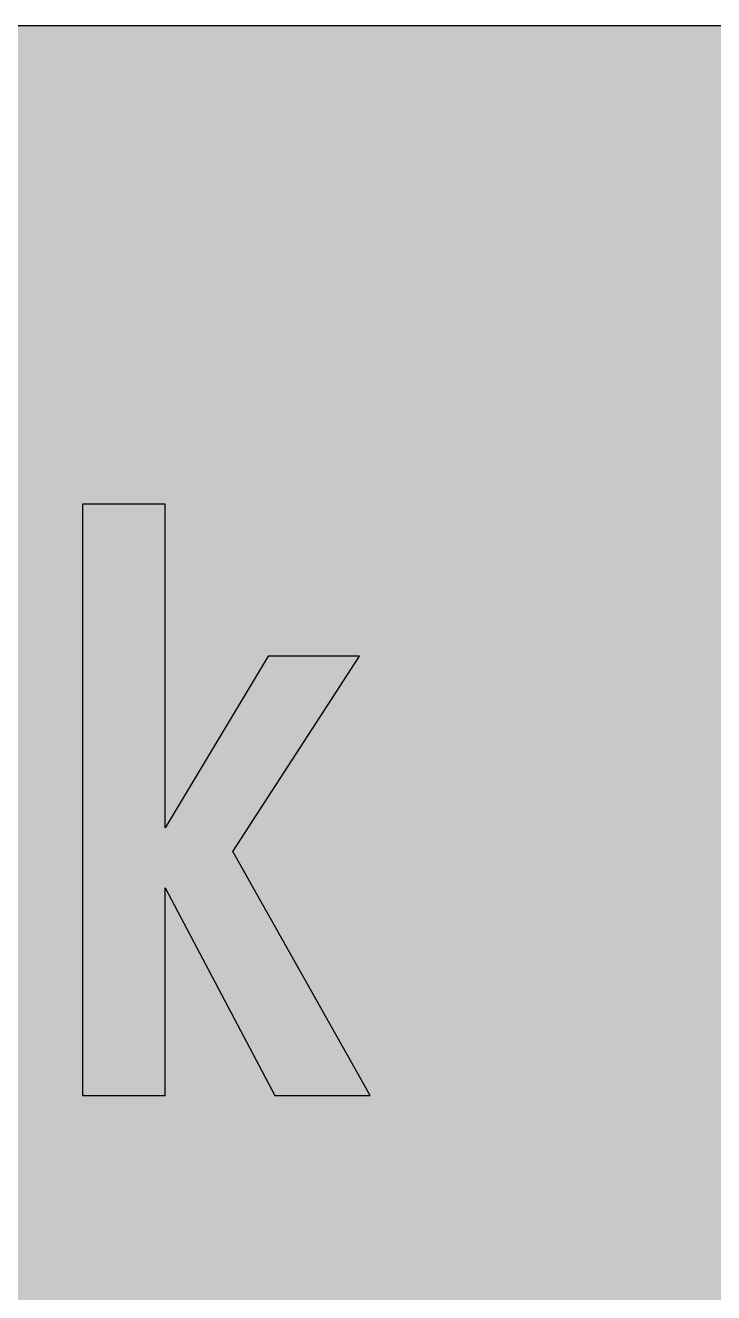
# Model space of a CAD drawing. Header units: millimetres. Extents: x 0 to 212, y 0 to 159.
# Drawn here: x 129.6 to 172.8, y 79.4 to 158.8 of the extents above; entities that cross this region are included whole.
import ezdxf

# ---------------------------------------------------------------- set-up
doc = ezdxf.new("R2010")
doc.units = ezdxf.units.MM

msp = doc.modelspace()

# ---------------------------------------------------------------- hatches: boundary and pattern name
for color, points in [(40, [(14.1633, 0.0536), (13.9878, 0.0533), (13.8125, 0.0559), (13.6373, 0.061), (13.462, 0.0686), (13.2893, 0.0787), (13.114, 0.0914), (12.9413, 0.1041), (12.7686, 0.1219), (12.5959, 0.1397), (12.4231, 0.16), (12.2504, 0.1829), (12.0777, 0.2057), (11.9075, 0.2337), (11.7373, 0.2616), (11.5672, 0.2921), (11.397, 0.3251), (11.2268, 0.3607), (11.0592, 0.3988), (10.8915, 0.4369), (10.7239, 0.4775), (10.5562, 0.5207), (10.3886, 0.5664), (10.2235, 0.6121), (10.0584, 0.6629), (9.8933, 0.7137), (9.7307, 0.7671), (9.5682, 0.8204), (9.4056, 0.8788), (9.2431, 0.9373), (9.083, 0.9982), (8.923, 1.0617), (8.763, 1.1252), (8.6055, 1.1938), (8.4455, 1.2624), (8.2906, 1.331), (8.1331, 1.4046), (7.9781, 1.4783), (7.8232, 1.5545), (7.6708, 1.6332), (7.5184, 1.7145), (7.366, 1.7958), (7.2161, 1.8796), (7.0663, 1.966), (6.919, 2.0523), (6.7716, 2.1438), (6.6243, 2.2352), (6.4795, 2.3266), (6.3348, 2.4232), (6.19, 2.5197), (6.0477, 2.6187), (5.908, 2.7178), (5.7683, 2.8194), (5.6286, 2.9235), (5.4915, 3.0302), (5.3543, 3.1369), (5.2197, 3.2461), (5.0851, 3.3579), (4.953, 3.4722), (4.8209, 3.5865), (4.6914, 3.7033), (4.5644, 3.8202), (4.4348, 3.9395), (4.3104, 4.0615), (4.1859, 4.1859), (4.0615, 4.3104), (3.9395, 4.4348), (3.8202, 4.5618), (3.7033, 4.6914), (3.5865, 4.8209), (3.4722, 4.953), (3.3579, 5.0851), (3.2487, 5.2197), (3.1369, 5.3543), (3.0302, 5.4915), (2.9235, 5.6286), (2.8194, 5.7683), (2.7178, 5.908), (2.6187, 6.0477), (2.5197, 6.19), (2.4232, 6.3348), (2.3266, 6.477), (2.2352, 6.6243), (2.1438, 6.7691), (2.0523, 6.919), (1.966, 7.0663), (1.8796, 7.2161), (1.7958, 7.366), (1.7145, 7.5184), (1.6332, 7.6708), (1.5545, 7.8232), (1.4783, 7.9781), (1.4046, 8.1331), (1.331, 8.2906), (1.2598, 8.4455), (1.1913, 8.603), (1.1252, 8.763), (1.0592, 8.923), (0.9982, 9.083), (0.9373, 9.2431), (0.8763, 9.4056), (0.8204, 9.5682), (0.7645, 9.7307), (0.7112, 9.8933), (0.6604, 10.0584), (0.6121, 10.2235), (0.5639, 10.3911), (0.5207, 10.5562), (0.4775, 10.7239), (0.4343, 10.8915), (0.3962, 11.0592), (0.3607, 11.2268), (0.3251, 11.397), (0.2921, 11.5672), (0.2616, 11.7373), (0.2311, 11.9075), (0.2057, 12.0802), (0.1803, 12.2504), (0.1575, 12.4231), (0.1372, 12.5959), (0.1194, 12.7686), (0.1041, 12.9413), (0.0889, 13.1166), (0.0787, 13.2893), (0.0686, 13.4645), (0.061, 13.6373), (0.0559, 13.8125), (0.0508, 13.9878), (0.0508, 14.163), (0.0522, 144.6925), (0.0508, 144.8664), (0.0559, 145.0416), (0.061, 145.2169), (0.0686, 145.3896), (0.0787, 145.5649), (0.0889, 145.7376), (0.1041, 145.9128), (0.1194, 146.0856), (0.1372, 146.2583), (0.1575, 146.431), (0.1803, 146.6037), (0.2057, 146.7739), (0.2311, 146.9466), (0.2616, 147.1168), (0.2921, 147.287), (0.3251, 147.4572), (0.3607, 147.6248), (0.3962, 147.795), (0.4343, 147.9626), (0.4775, 148.1303), (0.5207, 148.2979), (0.5639, 148.463), (0.6121, 148.6281), (0.6604, 148.7932), (0.7112, 148.9583), (0.7645, 149.1234), (0.8204, 149.286), (0.8763, 149.4485), (0.9373, 149.6111), (0.9982, 149.7711), (1.0592, 149.9311), (1.1252, 150.0911), (1.1913, 150.2486), (1.2598, 150.4061), (1.331, 150.5636), (1.4046, 150.7185), (1.4783, 150.876), (1.5545, 151.0284), (1.6332, 151.1833), (1.7145, 151.3357), (1.7958, 151.4856), (1.8796, 151.638), (1.966, 151.7879), (2.0523, 151.9352), (2.1438, 152.0825), (2.2352, 152.2298), (2.3266, 152.3746), (2.4232, 152.5194), (2.5197, 152.6616), (2.6187, 152.8039), (2.7178, 152.9461), (2.8194, 153.0858), (2.9235, 153.2255), (3.0302, 153.3627), (3.1369, 153.4973), (3.2487, 153.6344), (3.3579, 153.7665), (3.4722, 153.8986), (3.5865, 154.0307), (3.7033, 154.1602), (3.8202, 154.2898), (3.9395, 154.4168), (4.0615, 154.5438), (4.1859, 154.6682), (4.3104, 154.7901), (4.4348, 154.9121), (4.5644, 155.034), (4.6914, 155.1508), (4.8209, 155.2677), (4.953, 155.382), (5.0851, 155.4937), (5.2197, 155.6055), (5.3543, 155.7147), (5.4915, 155.8239), (5.6286, 155.9281), (5.7683, 156.0322), (5.908, 156.1338), (6.0477, 156.2354), (6.19, 156.3345), (6.3348, 156.431), (6.4795, 156.525), (6.6243, 156.6189), (6.7716, 156.7104), (6.919, 156.7993), (7.0663, 156.8882), (7.2161, 156.9745), (7.366, 157.0584), (7.5184, 157.1396), (7.6708, 157.2209), (7.8232, 157.2971), (7.9781, 157.3733), (8.1331, 157.4495), (8.2906, 157.5206), (8.4455, 157.5918), (8.6055, 157.6603), (8.763, 157.7289), (8.923, 157.7924), (9.083, 157.8559), (9.2431, 157.9169), (9.4056, 157.9753), (9.5682, 158.0337), (9.7307, 158.0871), (9.8933, 158.1404), (10.0584, 158.1912), (10.2235, 158.242), (10.3886, 158.2877), (10.5562, 158.3334), (10.7239, 158.3766), (10.8915, 158.4173), (11.0592, 158.4579), (11.2268, 158.4935), (11.397, 158.529), (11.5672, 158.562), (11.7373, 158.5925), (11.9075, 158.6205), (12.0777, 158.6484), (12.2504, 158.6713), (12.4231, 158.6941), (12.5959, 158.7144), (12.7686, 158.7322), (12.9413, 158.75), (13.114, 158.7627), (13.2893, 158.7754), (13.462, 158.7856), (13.6373, 158.7932), (13.8125, 158.7983), (13.9878, 158.8008), (14.163, 158.8033), (197.6078, 158.8036), (197.7822, 158.8008), (197.9574, 158.7983), (198.1327, 158.7932), (198.3054, 158.7856), (198.4807, 158.7754), (198.6534, 158.7627), (198.8287, 158.75), (199.0014, 158.7322), (199.1741, 158.7144), (199.3468, 158.6941), (199.5195, 158.6713), (199.6897, 158.6484), (199.8624, 158.6205), (200.0326, 158.5925), (200.2028, 158.562), (200.373, 158.529), (200.5432, 158.4935), (200.7108, 158.4579), (200.8784, 158.4173), (201.0461, 158.3766), (201.2137, 158.3334), (201.3788, 158.2877), (201.5465, 158.242), (201.7116, 158.1912), (201.8767, 158.1404), (202.0392, 158.0871), (202.2018, 158.0337), (202.3643, 157.9753), (202.5269, 157.9169), (202.6869, 157.8559), (202.8469, 157.7924), (203.007, 157.7289), (203.167, 157.6603), (203.3245, 157.5918), (203.4794, 157.5206), (203.6369, 157.4495), (203.7918, 157.3733), (203.9468, 157.2971), (204.0992, 157.2209), (204.2516, 157.1396), (204.404, 157.0584), (204.5538, 156.9745), (204.7037, 156.8882), (204.8535, 156.7993), (205.0009, 156.7104), (205.1456, 156.6189), (205.293, 156.525), (205.4352, 156.431), (205.58, 156.3345), (205.7222, 156.2354), (205.8619, 156.1338), (206.0016, 156.0322), (206.1413, 155.9281), (206.2785, 155.8239), (206.4156, 155.7147), (206.5503, 155.6055), (206.6849, 155.4937), (206.817, 155.382), (206.949, 155.2677), (207.0786, 155.1508), (207.2081, 155.034), (207.3351, 154.9121), (207.4596, 154.7901), (207.584, 154.6682), (207.7085, 154.5438), (207.8304, 154.4168), (207.9498, 154.2898), (208.0666, 154.1602), (208.1835, 154.0307), (208.2978, 153.8986), (208.4121, 153.7665), (208.5238, 153.6344), (208.6331, 153.4973), (208.7397, 153.3627), (208.8464, 153.2255), (208.9506, 153.0858), (209.0522, 152.9461), (209.1512, 152.8039), (209.2503, 152.6616), (209.3468, 152.5194), (209.4433, 152.3746), (209.5348, 152.2298), (209.6262, 152.0825), (209.7176, 151.9352), (209.804, 151.7879), (209.8904, 151.638), (209.9742, 151.4856), (210.0555, 151.3357), (210.1367, 151.1833), (210.2155, 151.0284), (210.2917, 150.876), (210.3653, 150.7185), (210.439, 150.5636), (210.5076, 150.4061), (210.5762, 150.2486), (210.6447, 150.0911), (210.7082, 149.9311), (210.7717, 149.7711), (210.8327, 149.6111), (210.8911, 149.4485), (210.9495, 149.286), (211.0029, 149.1234), (211.0562, 148.9583), (211.107, 148.7932), (211.1578, 148.6281), (211.2035, 148.463), (211.2493, 148.2979), (211.2924, 148.1303), (211.3331, 147.9626), (211.3712, 147.795), (211.4093, 147.6248), (211.4448, 147.4572), (211.4779, 147.287), (211.5083, 147.1168), (211.5363, 146.9466), (211.5642, 146.7739), (211.5871, 146.6037), (211.6099, 146.431), (211.6303, 146.2583), (211.648, 146.0856), (211.6658, 145.9128), (211.6785, 145.7376), (211.6912, 145.5649), (211.7014, 145.3896), (211.709, 145.2169), (211.7141, 145.0416), (211.7166, 144.8664), (211.7166, 144.6911), (211.7189, 14.1647), (211.7166, 13.9878), (211.7141, 13.8125), (211.709, 13.6373), (211.7014, 13.4645), (211.6912, 13.2893), (211.6785, 13.1166), (211.6658, 12.9413), (211.648, 12.7686), (211.6303, 12.5959), (211.6099, 12.4231), (211.5871, 12.2504), (211.5642, 12.0802), (211.5363, 11.9075), (211.5083, 11.7373), (211.4779, 11.5672), (211.4448, 11.397), (211.4093, 11.2268), (211.3712, 11.0592), (211.3331, 10.8915), (211.2924, 10.7239), (211.2493, 10.5562), (211.2035, 10.3911), (211.1578, 10.2235), (211.107, 10.0584), (211.0562, 9.8933), (211.0029, 9.7307), (210.9495, 9.5682), (210.8911, 9.4056), (210.8327, 9.2431), (210.7717, 9.083), (210.7082, 8.923), (210.6447, 8.763), (210.5762, 8.603), (210.5076, 8.4455), (210.439, 8.2906), (210.3653, 8.1331), (210.2917, 7.9781), (210.2155, 7.8232), (210.1367, 7.6708), (210.0555, 7.5184), (209.9742, 7.366), (209.8904, 7.2161), (209.804, 7.0663), (209.7176, 6.919), (209.6262, 6.7691), (209.5348, 6.6243), (209.4433, 6.477), (209.3468, 6.3348), (209.2503, 6.19), (209.1512, 6.0477), (209.0522, 5.908), (208.9506, 5.7683), (208.8464, 5.6286), (208.7397, 5.4915), (208.6331, 5.3543), (208.5238, 5.2197), (208.4121, 5.0851), (208.2978, 4.953), (208.1835, 4.8209), (208.0666, 4.6914), (207.9498, 4.5618), (207.8304, 4.4348), (207.7085, 4.3104), (207.584, 4.1859), (207.4596, 4.0615), (207.3351, 3.9395), (207.2081, 3.8202), (207.0786, 3.7033), (206.949, 3.5865), (206.817, 3.4722), (206.6849, 3.3579), (206.5503, 3.2461), (206.4156, 3.1369), (206.2785, 3.0302), (206.1413, 2.9235), (206.0016, 2.8194), (205.8619, 2.7178), (205.7222, 2.6187), (205.58, 2.5197), (205.4352, 2.4232), (205.293, 2.3266), (205.1456, 2.2352), (205.0009, 2.1438), (204.8535, 2.0523), (204.7037, 1.966), (204.5538, 1.8796), (204.404, 1.7958), (204.2516, 1.7145), (204.0992, 1.6332), (203.9468, 1.5545), (203.7918, 1.4783), (203.6369, 1.4046), (203.4794, 1.331), (203.3245, 1.2624), (203.167, 1.1938), (203.007, 1.1252), (202.8469, 1.0617), (202.6869, 0.9982), (202.5269, 0.9373), (202.3643, 0.8788), (202.2018, 0.8204), (202.0392, 0.7671), (201.8767, 0.7137), (201.7116, 0.6629), (201.5465, 0.6121), (201.3788, 0.5664), (201.2137, 0.5207), (201.0461, 0.4775), (200.8784, 0.4369), (200.7108, 0.3988), (200.5432, 0.3607), (200.373, 0.3251), (200.2028, 0.2921), (200.0326, 0.2616), (199.8624, 0.2337), (199.6897, 0.2057), (199.5195, 0.1829), (199.3468, 0.16), (199.1741, 0.1397), (199.0014, 0.1219), (198.8287, 0.1041), (198.6534, 0.0914), (198.4807, 0.0787), (198.3054, 0.0686), (198.1327, 0.061), (197.9574, 0.0559), (197.7822, 0.0533), (197.6069, 0.0533)]), (59, [(138.4032, 91.7758), (138.4032, 104.7926), (145.2824, 91.7758), (151.2616, 91.7758), (142.6365, 107.0677), (150.574, 119.2911), (144.8594, 119.2911), (138.4032, 108.549), (138.4032, 128.8161), (133.2177, 128.8161), (133.2177, 91.7758)])]:
    msp.add_hatch(color=color).paths.add_polyline_path(points)
h = msp.add_hatch(color=59)
h.paths.add_polyline_path([(14.1633, 3.5814), (13.8887, 3.5839), (13.6169, 3.5941), (13.3477, 3.6119), (13.081, 3.6347), (12.8143, 3.6652), (12.5501, 3.7008), (12.2885, 3.7465), (12.0294, 3.7948), (11.7729, 3.8506), (11.5164, 3.9141), (11.2649, 3.9827), (11.016, 4.0564), (10.7671, 4.1351), (10.5232, 4.2215), (10.2819, 4.3129), (10.0432, 4.412), (9.8069, 4.5161), (9.5733, 4.6228), (9.3447, 4.7371), (9.1186, 4.8565), (8.8951, 4.9809), (8.6741, 5.113), (8.4582, 5.2476), (8.2448, 5.3873), (8.0366, 5.5321), (7.8308, 5.682), (7.6276, 5.8369), (7.4295, 5.9969), (7.2365, 6.1595), (7.046, 6.3297), (6.8605, 6.5024), (6.6777, 6.6802), (6.5024, 6.8605), (6.3271, 7.046), (6.1595, 7.2365), (5.9969, 7.432), (5.8369, 7.6302), (5.682, 7.8308), (5.5321, 8.0366), (5.3873, 8.2448), (5.2451, 8.4582), (5.1105, 8.6741), (4.9809, 8.8951), (4.8565, 9.1186), (4.7371, 9.3447), (4.6228, 9.5758), (4.5136, 9.8069), (4.4094, 10.0432), (4.3129, 10.2819), (4.2215, 10.5232), (4.1351, 10.7696), (4.0538, 11.016), (3.9802, 11.2649), (3.9116, 11.5189), (3.8506, 11.7729), (3.7948, 12.0294), (3.744, 12.2911), (3.7008, 12.5527), (3.6627, 12.8143), (3.6322, 13.081), (3.6093, 13.3502), (3.5916, 13.6195), (3.5814, 13.8913), (3.5789, 14.163), (3.58, 144.6925), (3.5814, 144.9654), (3.5916, 145.2347), (3.6093, 145.5064), (3.6322, 145.7731), (3.6627, 146.0398), (3.7008, 146.304), (3.744, 146.5656), (3.7948, 146.8247), (3.8506, 147.0812), (3.9116, 147.3352), (3.9802, 147.5892), (4.0538, 147.8382), (4.1351, 148.0845), (4.2215, 148.3309), (4.3129, 148.5722), (4.4094, 148.811), (4.5136, 149.0472), (4.6228, 149.2783), (4.7371, 149.5095), (4.8565, 149.7355), (4.9809, 149.9591), (5.1105, 150.1775), (5.2451, 150.3959), (5.3873, 150.6093), (5.5321, 150.8176), (5.682, 151.0233), (5.8369, 151.224), (5.9969, 151.4221), (6.1595, 151.6177), (6.3271, 151.8056), (6.5024, 151.9936), (6.6777, 152.1739), (6.8605, 152.3517), (7.046, 152.5245), (7.2365, 152.6946), (7.4295, 152.8572), (7.6276, 153.0172), (7.8308, 153.1722), (8.0366, 153.322), (8.2448, 153.4668), (8.4582, 153.6065), (8.6741, 153.7411), (8.8951, 153.8732), (9.1186, 153.9977), (9.3447, 154.117), (9.5733, 154.2313), (9.8069, 154.3406), (10.0432, 154.4422), (10.2819, 154.5412), (10.5232, 154.6327), (10.7671, 154.719), (11.016, 154.7978), (11.2649, 154.874), (11.5164, 154.9425), (11.7729, 155.0035), (12.0294, 155.0594), (12.2885, 155.1102), (12.5501, 155.1534), (12.8143, 155.1889), (13.081, 155.2194), (13.3477, 155.2448), (13.6169, 155.26), (13.8887, 155.2702), (14.163, 155.2753), (197.6078, 155.2758), (197.8787, 155.2702), (198.1505, 155.26), (198.4197, 155.2448), (198.689, 155.2194), (198.9557, 155.1889), (199.2173, 155.1534), (199.4789, 155.1102), (199.7405, 155.0594), (199.9971, 155.0035), (200.2511, 154.9425), (200.5051, 154.874), (200.754, 154.7978), (201.0004, 154.719), (201.2467, 154.6327), (201.488, 154.5412), (201.7268, 154.4422), (201.963, 154.3406), (202.1942, 154.2313), (202.4253, 154.117), (202.6514, 153.9977), (202.8749, 153.8732), (203.0959, 153.7411), (203.3118, 153.6065), (203.5251, 153.4668), (203.7334, 153.322), (203.9391, 153.1722), (204.1398, 153.0172), (204.3379, 152.8572), (204.5335, 152.6946), (204.724, 152.5245), (204.9094, 152.3517), (205.0898, 152.1739), (205.2676, 151.9936), (205.4403, 151.8056), (205.6105, 151.6177), (205.773, 151.4221), (205.933, 151.224), (206.088, 151.0233), (206.2378, 150.8176), (206.3826, 150.6093), (206.5223, 150.3959), (206.6569, 150.1775), (206.789, 149.9591), (206.9135, 149.7355), (207.0329, 149.5095), (207.1472, 149.2783), (207.2538, 149.0472), (207.358, 148.811), (207.457, 148.5722), (207.5485, 148.3309), (207.6348, 148.0845), (207.7136, 147.8382), (207.7872, 147.5892), (207.8558, 147.3352), (207.9193, 147.0812), (207.9752, 146.8247), (208.0235, 146.5656), (208.0692, 146.304), (208.1047, 146.0398), (208.1352, 145.7731), (208.1581, 145.5064), (208.1759, 145.2347), (208.186, 144.9654), (208.1911, 144.6911), (208.1911, 14.1647), (208.186, 13.8913), (208.1759, 13.6195), (208.1581, 13.3502), (208.1352, 13.081), (208.1047, 12.8143), (208.0692, 12.5527), (208.0235, 12.2911), (207.9752, 12.0294), (207.9193, 11.7729), (207.8558, 11.5189), (207.7872, 11.2649), (207.7136, 11.016), (207.6348, 10.7696), (207.5485, 10.5232), (207.457, 10.2819), (207.358, 10.0432), (207.2538, 9.8069), (207.1472, 9.5758), (207.0329, 9.3447), (206.9135, 9.1186), (206.789, 8.8951), (206.6569, 8.6741), (206.5223, 8.4582), (206.3826, 8.2448), (206.2378, 8.0366), (206.088, 7.8308), (205.933, 7.6302), (205.773, 7.432), (205.6105, 7.2365), (205.4403, 7.046), (205.2676, 6.8605), (205.0898, 6.6802), (204.9094, 6.5024), (204.724, 6.3297), (204.5335, 6.1595), (204.3379, 5.9969), (204.1398, 5.8369), (203.9391, 5.682), (203.7334, 5.5321), (203.5251, 5.3873), (203.3118, 5.2476), (203.0959, 5.113), (202.8749, 4.9809), (202.6514, 4.8565), (202.4253, 4.7371), (202.1942, 4.6228), (201.963, 4.5161), (201.7268, 4.412), (201.488, 4.3129), (201.2467, 4.2215), (201.0004, 4.1351), (200.754, 4.0564), (200.5051, 3.9827), (200.2511, 3.9141), (199.9971, 3.8506), (199.7405, 3.7948), (199.4789, 3.7465), (199.2173, 3.7008), (198.9557, 3.6652), (198.689, 3.6347), (198.4197, 3.6119), (198.1505, 3.5941), (197.8787, 3.5839), (197.6069, 3.5789)])
h.paths.add_polyline_path([(14.1633, 8.8731), (14.0259, 8.8748), (13.8887, 8.8798), (13.7541, 8.8875), (13.622, 8.9002), (13.4874, 8.9154), (13.3553, 8.9332), (13.2258, 8.9535), (13.0962, 8.9789), (12.9667, 9.0068), (12.8397, 9.0373), (12.7127, 9.0729), (12.5882, 9.1084), (12.4663, 9.1491), (12.3419, 9.1923), (12.2225, 9.238), (12.1031, 9.2888), (11.9837, 9.3396), (11.8694, 9.3929), (11.7526, 9.4513), (11.6408, 9.5098), (11.5291, 9.5733), (11.4198, 9.6368), (11.3106, 9.7053), (11.2039, 9.7765), (11.0998, 9.8476), (10.9957, 9.9238), (10.8966, 10), (10.7975, 10.0787), (10.6985, 10.1625), (10.6045, 10.2464), (10.5105, 10.3327), (10.4216, 10.4216), (10.3327, 10.5131), (10.2464, 10.6045), (10.16, 10.701), (10.0787, 10.7975), (10, 10.8966), (9.9212, 10.9982), (9.8476, 11.0998), (9.7739, 11.2039), (9.7053, 11.3106), (9.6368, 11.4198), (9.5707, 11.5291), (9.5098, 11.6408), (9.4488, 11.7551), (9.3929, 11.8694), (9.337, 11.9863), (9.2862, 12.1031), (9.238, 12.2225), (9.1923, 12.3444), (9.1491, 12.4663), (9.1084, 12.5908), (9.0703, 12.7152), (9.0373, 12.8397), (9.0068, 12.9692), (8.9789, 13.0962), (8.9535, 13.2258), (8.9306, 13.3579), (8.9129, 13.4899), (8.8976, 13.622), (8.8849, 13.7566), (8.8773, 13.8913), (8.8722, 14.0259), (8.8697, 14.163), (8.8717, 144.6925), (8.8722, 144.8283), (8.8773, 144.9629), (8.8849, 145.0975), (8.8976, 145.2321), (8.9129, 145.3642), (8.9306, 145.4963), (8.9535, 145.6284), (8.9789, 145.7579), (9.0068, 145.8849), (9.0373, 146.0144), (9.0703, 146.1389), (9.1084, 146.2634), (9.1491, 146.3878), (9.1923, 146.5097), (9.238, 146.6317), (9.2862, 146.751), (9.337, 146.8679), (9.3929, 146.9847), (9.4488, 147.099), (9.5098, 147.2133), (9.5707, 147.3251), (9.6368, 147.4343), (9.7053, 147.5435), (9.7739, 147.6502), (9.8476, 147.7543), (9.9212, 147.8559), (10, 147.9575), (10.0787, 148.0566), (10.16, 148.1531), (10.2464, 148.2496), (10.3327, 148.3411), (10.4216, 148.4325), (10.5105, 148.5214), (10.6045, 148.6078), (10.6985, 148.6916), (10.7975, 148.7754), (10.8966, 148.8542), (10.9957, 148.9304), (11.0998, 149.0066), (11.2039, 149.0777), (11.3106, 149.1488), (11.4198, 149.2174), (11.5291, 149.2809), (11.6408, 149.3444), (11.7526, 149.4028), (11.8694, 149.4612), (11.9837, 149.5146), (12.1031, 149.5679), (12.2225, 149.6162), (12.3419, 149.6619), (12.4663, 149.7051), (12.5882, 149.7457), (12.7127, 149.7813), (12.8397, 149.8168), (12.9667, 149.8473), (13.0962, 149.8752), (13.2258, 149.9006), (13.3553, 149.921), (13.4874, 149.9413), (13.622, 149.9565), (13.7541, 149.9667), (13.8887, 149.9768), (14.0259, 149.9819), (14.163, 149.9819), (197.6078, 149.9842), (197.7441, 149.9819), (197.8787, 149.9768), (198.0133, 149.9667), (198.1479, 149.9565), (198.28, 149.9413), (198.4121, 149.921), (198.5442, 149.9006), (198.6737, 149.8752), (198.8007, 149.8473), (198.9303, 149.8168), (199.0547, 149.7813), (199.1792, 149.7457), (199.3036, 149.7051), (199.4256, 149.6619), (199.5475, 149.6162), (199.6669, 149.5679), (199.7837, 149.5146), (199.9005, 149.4612), (200.0148, 149.4028), (200.1291, 149.3444), (200.2409, 149.2809), (200.3501, 149.2174), (200.4593, 149.1488), (200.566, 149.0777), (200.6702, 149.0066), (200.7718, 148.9304), (200.8734, 148.8542), (200.9724, 148.7754), (201.0689, 148.6916), (201.1655, 148.6078), (201.2569, 148.5214), (201.3483, 148.4325), (201.4372, 148.3411), (201.5236, 148.2496), (201.6074, 148.1531), (201.6912, 148.0566), (201.77, 147.9575), (201.8462, 147.8559), (201.9224, 147.7543), (201.9935, 147.6502), (202.0646, 147.5435), (202.1332, 147.4343), (202.1967, 147.3251), (202.2602, 147.2133), (202.3186, 147.099), (202.377, 146.9847), (202.4304, 146.8679), (202.4812, 146.751), (202.532, 146.6317), (202.5777, 146.5097), (202.6209, 146.3878), (202.6615, 146.2634), (202.6971, 146.1389), (202.7326, 146.0144), (202.7631, 145.8849), (202.7911, 145.7579), (202.8165, 145.6284), (202.8368, 145.4963), (202.8546, 145.3642), (202.8698, 145.2321), (202.8825, 145.0975), (202.8901, 144.9629), (202.8952, 144.8283), (202.8977, 144.6911), (202.8994, 14.1647), (202.8952, 14.0259), (202.8901, 13.8913), (202.8825, 13.7566), (202.8698, 13.622), (202.8546, 13.4899), (202.8368, 13.3579), (202.8165, 13.2258), (202.7911, 13.0962), (202.7631, 12.9692), (202.7326, 12.8397), (202.6971, 12.7152), (202.6615, 12.5908), (202.6209, 12.4663), (202.5777, 12.3444), (202.532, 12.2225), (202.4812, 12.1031), (202.4304, 11.9863), (202.377, 11.8694), (202.3186, 11.7551), (202.2602, 11.6408), (202.1967, 11.5291), (202.1332, 11.4198), (202.0646, 11.3106), (201.9935, 11.2039), (201.9224, 11.0998), (201.8462, 10.9982), (201.77, 10.8966), (201.6912, 10.7975), (201.6074, 10.701), (201.5236, 10.6045), (201.4372, 10.5131), (201.3483, 10.4216), (201.2569, 10.3327), (201.1655, 10.2464), (201.0689, 10.1625), (200.9724, 10.0787), (200.8734, 10), (200.7718, 9.9238), (200.6702, 9.8476), (200.566, 9.7765), (200.4593, 9.7053), (200.3501, 9.6368), (200.2409, 9.5733), (200.1291, 9.5098), (200.0148, 9.4513), (199.9005, 9.3929), (199.7837, 9.3396), (199.6669, 9.2888), (199.5475, 9.238), (199.4256, 9.1923), (199.3036, 9.1491), (199.1792, 9.1084), (199.0547, 9.0729), (198.9303, 9.0373), (198.8007, 9.0068), (198.6737, 8.9789), (198.5442, 8.9535), (198.4121, 8.9332), (198.28, 8.9154), (198.1479, 8.9002), (198.0133, 8.8875), (197.8787, 8.8798), (197.7441, 8.8748), (197.6069, 8.8722)], flags=16)
h = msp.add_hatch(color=59)
edge = h.paths.add_edge_path()
edge.add_line((162.5865, 115.376), (162.7149, 115.3744))
edge.add_line((162.7149, 115.3744), (162.8445, 115.3719))
edge.add_line((162.8445, 115.3719), (162.9715, 115.3693))
edge.add_line((162.9715, 115.3693), (163.0959, 115.3668))
edge.add_line((163.0959, 115.3668), (163.2179, 115.3617))
edge.add_line((163.2179, 115.3617), (163.3372, 115.3566))
edge.add_line((163.3372, 115.3566), (163.4566, 115.349))
edge.add_line((163.4566, 115.349), (163.5735, 115.3414))
edge.add_line((163.5735, 115.3414), (163.6878, 115.3312))
edge.add_line((163.6878, 115.3312), (163.7995, 115.3211))
edge.add_line((163.7995, 115.3211), (163.9087, 115.3084))
edge.add_line((163.9087, 115.3084), (164.018, 115.2931))
edge.add_line((164.018, 115.2931), (164.1221, 115.2779))
edge.add_line((164.1221, 115.2779), (164.2262, 115.2601))
edge.add_line((164.2262, 115.2601), (164.3304, 115.2423))
edge.add_line((164.3304, 115.2423), (164.4294, 115.2195))
edge.add_line((164.4294, 115.2195), (164.5285, 115.1966))
edge.add_line((164.5285, 115.1966), (164.6225, 115.1712))
edge.add_line((164.6225, 115.1712), (164.7165, 115.1433))
edge.add_line((164.7165, 115.1433), (164.8104, 115.1153))
edge.add_line((164.8104, 115.1153), (164.8993, 115.0849))
edge.add_line((164.8993, 115.0849), (164.9882, 115.0493))
edge.add_line((164.9882, 115.0493), (165.0721, 115.0137))
edge.add_line((165.0721, 115.0137), (165.1559, 114.9756))
edge.add_line((165.1559, 114.9756), (165.2397, 114.935))
edge.add_line((165.2397, 114.935), (165.3184, 114.8918))
edge.add_line((165.3184, 114.8918), (165.3972, 114.8461))
edge.add_line((165.3972, 114.8461), (165.4708, 114.7953))
edge.add_line((165.4708, 114.7953), (165.5445, 114.7445))
edge.add_line((165.5445, 114.7445), (165.6156, 114.6912))
edge.add_line((165.6156, 114.6912), (165.6867, 114.6327))
edge.add_line((165.6867, 114.6327), (165.7528, 114.5743))
edge.add_line((165.7528, 114.5743), (165.8188, 114.5108))
edge.add_line((165.8188, 114.5108), (165.8823, 114.4448))
edge.add_line((165.8823, 114.4448), (165.9433, 114.3762))
edge.add_line((165.9433, 114.3762), (166.0017, 114.3025))
edge.add_line((166.0017, 114.3025), (166.0601, 114.2289))
edge.add_line((166.0601, 114.2289), (166.1135, 114.1501))
edge.add_line((166.1135, 114.1501), (166.1668, 114.0663))
edge.add_line((166.1668, 114.0663), (166.2176, 113.9825))
edge.add_line((166.2176, 113.9825), (166.2684, 113.8911))
edge.add_line((166.2684, 113.8911), (166.3141, 113.7996))
edge.add_line((166.3141, 113.7996), (166.3598, 113.7031))
edge.add_line((166.3598, 113.7031), (166.4005, 113.604))
edge.add_line((166.4005, 113.604), (166.4411, 113.4999))
edge.add_line((166.4411, 113.4999), (166.4818, 113.3907))
edge.add_line((166.4818, 113.3907), (166.5173, 113.2789))
edge.add_line((166.5173, 113.2789), (166.5503, 113.1646))
edge.add_line((166.5503, 113.1646), (166.5834, 113.0452))
edge.add_line((166.5834, 113.0452), (166.6138, 112.9208))
edge.add_line((166.6138, 112.9208), (166.6418, 112.7912))
edge.add_line((166.6418, 112.7912), (166.6672, 112.6592))
edge.add_line((166.6672, 112.6592), (166.6926, 112.5245))
edge.add_line((166.6926, 112.5245), (166.7129, 112.3823))
edge.add_line((166.7129, 112.3823), (166.7332, 112.2375))
edge.add_line((166.7332, 112.2375), (166.751, 112.0877))
edge.add_line((166.751, 112.0877), (166.7662, 111.9327))
edge.add_line((166.7662, 111.9327), (166.7815, 111.7727))
edge.add_line((166.7815, 111.7727), (166.7916, 111.6101))
edge.add_line((166.7916, 111.6101), (166.8018, 111.44))
edge.add_line((166.8018, 111.44), (166.8094, 111.2672))
edge.add_line((166.8094, 111.2672), (166.8145, 111.0894))
edge.add_line((166.8145, 111.0894), (166.817, 110.9066))
edge.add_line((166.817, 110.9066), (166.8196, 110.7161))
edge.add_line((166.8196, 110.7161), (166.8198, 108.6552))
edge.add_line((166.8198, 108.6552), (164.0156, 108.6552))
edge.add_line((164.0156, 108.6552), (163.7005, 108.651))
edge.add_line((163.7005, 108.651), (163.3906, 108.646))
edge.add_line((163.3906, 108.646), (163.0858, 108.6358))
edge.add_line((163.0858, 108.6358), (162.7861, 108.6231))
edge.add_line((162.7861, 108.6231), (162.4914, 108.6053))
edge.add_line((162.4914, 108.6053), (162.2044, 108.585))
edge.add_line((162.2044, 108.585), (161.9199, 108.5596))
edge.add_line((161.9199, 108.5596), (161.6431, 108.5317))
edge.add_line((161.6431, 108.5317), (161.3687, 108.4986))
edge.add_line((161.3687, 108.4986), (161.102, 108.4605))
edge.add_line((161.102, 108.4605), (160.8379, 108.4199))
edge.add_line((160.8379, 108.4199), (160.5813, 108.3742))
edge.add_line((160.5813, 108.3742), (160.3299, 108.3259))
edge.add_line((160.3299, 108.3259), (160.081, 108.2726))
edge.add_line((160.081, 108.2726), (159.8397, 108.2142))
edge.add_line((159.8397, 108.2142), (159.6034, 108.1532))
edge.add_line((159.6034, 108.1532), (159.3698, 108.0872))
edge.add_line((159.3698, 108.0872), (159.1437, 108.0186))
edge.add_line((159.1437, 108.0186), (158.9227, 107.9424))
edge.add_line((158.9227, 107.9424), (158.7068, 107.8662))
edge.add_line((158.7068, 107.8662), (158.4935, 107.7824))
edge.add_line((158.4935, 107.7824), (158.2877, 107.696))
edge.add_line((158.2877, 107.696), (158.0871, 107.6046))
edge.add_line((158.0871, 107.6046), (157.8915, 107.5106))
edge.add_line((157.8915, 107.5106), (157.6984, 107.4115))
edge.add_line((157.6984, 107.4115), (157.513, 107.3074))
edge.add_line((157.513, 107.3074), (157.3327, 107.1982))
edge.add_line((157.3327, 107.1982), (157.1549, 107.0864))
edge.add_line((157.1549, 107.0864), (156.9847, 106.9696))
edge.add_line((156.9847, 106.9696), (156.8171, 106.8476))
edge.add_line((156.8171, 106.8476), (156.657, 106.7206))
edge.add_line((156.657, 106.7206), (156.4996, 106.5911))
edge.add_line((156.4996, 106.5911), (156.3497, 106.4565))
edge.add_line((156.3497, 106.4565), (156.2024, 106.3168))
edge.add_line((156.2024, 106.3168), (156.0601, 106.172))
edge.add_line((156.0601, 106.172), (155.9255, 106.0247))
edge.add_line((155.9255, 106.0247), (155.7934, 105.8697))
edge.add_line((155.7934, 105.8697), (155.6664, 105.7123))
edge.add_line((155.6664, 105.7123), (155.5445, 105.5497))
edge.add_line((155.5445, 105.5497), (155.4277, 105.3821))
edge.add_line((155.4277, 105.3821), (155.3159, 105.2119))
edge.add_line((155.3159, 105.2119), (155.2092, 105.0341))
edge.add_line((155.2092, 105.0341), (155.1076, 104.8537))
edge.add_line((155.1076, 104.8537), (155.0086, 104.6683))
edge.add_line((155.0086, 104.6683), (154.9171, 104.4778))
edge.add_line((154.9171, 104.4778), (154.8282, 104.2822))
edge.add_line((154.8282, 104.2822), (154.747, 104.0816))
edge.add_line((154.747, 104.0816), (154.6682, 103.8758))
edge.add_line((154.6682, 103.8758), (154.5946, 103.6676))
edge.add_line((154.5946, 103.6676), (154.526, 103.4517))
edge.add_line((154.526, 103.4517), (154.4625, 103.2332))
edge.add_line((154.4625, 103.2332), (154.4041, 103.0072))
edge.add_line((154.4041, 103.0072), (154.3507, 102.7786))
edge.add_line((154.3507, 102.7786), (154.2999, 102.5449))
edge.add_line((154.2999, 102.5449), (154.2567, 102.3061))
edge.add_line((154.2567, 102.3061), (154.2161, 102.0597))
edge.add_line((154.2161, 102.0597), (154.1805, 101.8108))
edge.add_line((154.1805, 101.8108), (154.1501, 101.5568))
edge.add_line((154.1501, 101.5568), (154.1247, 101.2977))
edge.add_line((154.1247, 101.2977), (154.1043, 101.0336))
edge.add_line((154.1043, 101.0336), (154.0866, 100.7618))
edge.add_line((154.0866, 100.7618), (154.0764, 100.4875))
edge.add_line((154.0764, 100.4875), (154.0688, 100.2081))
edge.add_line((154.0688, 100.2081), (154.0662, 99.9236))
edge.add_line((154.0662, 99.9236), (154.0688, 99.6188))
edge.add_line((154.0688, 99.6188), (154.0764, 99.3216))
edge.add_line((154.0764, 99.3216), (154.0866, 99.0295))
edge.add_line((154.0866, 99.0295), (154.1018, 98.745))
edge.add_line((154.1018, 98.745), (154.1247, 98.4656))
edge.add_line((154.1247, 98.4656), (154.1475, 98.1939))
edge.add_line((154.1475, 98.1939), (154.178, 97.9272))
edge.add_line((154.178, 97.9272), (154.211, 97.6655))
edge.add_line((154.211, 97.6655), (154.2491, 97.4115))
edge.add_line((154.2491, 97.4115), (154.2898, 97.1652))
edge.add_line((154.2898, 97.1652), (154.338, 96.9213))
edge.add_line((154.338, 96.9213), (154.3888, 96.6851))
edge.add_line((154.3888, 96.6851), (154.4422, 96.4565))
edge.add_line((154.4422, 96.4565), (154.5006, 96.2304))
edge.add_line((154.5006, 96.2304), (154.5641, 96.012))
edge.add_line((154.5641, 96.012), (154.6301, 95.7986))
edge.add_line((154.6301, 95.7986), (154.6987, 95.5929))
edge.add_line((154.6987, 95.5929), (154.7749, 95.3897))
edge.add_line((154.7749, 95.3897), (154.8511, 95.1941))
edge.add_line((154.8511, 95.1941), (154.9324, 95.0036))
edge.add_line((154.9324, 95.0036), (155.0187, 94.8182))
edge.add_line((155.0187, 94.8182), (155.1076, 94.6379))
edge.add_line((155.1076, 94.6379), (155.2016, 94.4626))
edge.add_line((155.2016, 94.4626), (155.2981, 94.295))
edge.add_line((155.2981, 94.295), (155.3972, 94.1299))
edge.add_line((155.3972, 94.1299), (155.4988, 93.9724))
edge.add_line((155.4988, 93.9724), (155.6055, 93.8174))
edge.add_line((155.6055, 93.8174), (155.7172, 93.6676))
edge.add_line((155.7172, 93.6676), (155.829, 93.5253))
edge.add_line((155.829, 93.5253), (155.9458, 93.3856))
edge.add_line((155.9458, 93.3856), (156.0652, 93.2536))
edge.add_line((156.0652, 93.2536), (156.1897, 93.124))
edge.add_line((156.1897, 93.124), (156.3167, 92.9996))
edge.add_line((156.3167, 92.9996), (156.4462, 92.8802))
edge.add_line((156.4462, 92.8802), (156.5783, 92.7659))
edge.add_line((156.5783, 92.7659), (156.7129, 92.6567))
edge.add_line((156.7129, 92.6567), (156.8501, 92.55))
edge.add_line((156.8501, 92.55), (156.9923, 92.4484))
edge.add_line((156.9923, 92.4484), (157.1371, 92.3519))
edge.add_line((157.1371, 92.3519), (157.2819, 92.2604))
edge.add_line((157.2819, 92.2604), (157.4317, 92.1741))
edge.add_line((157.4317, 92.1741), (157.5841, 92.0902))
edge.add_line((157.5841, 92.0902), (157.7391, 92.0115))
edge.add_line((157.7391, 92.0115), (157.8966, 91.9353))
edge.add_line((157.8966, 91.9353), (158.0566, 91.8667))
edge.add_line((158.0566, 91.8667), (158.2191, 91.8007))
edge.add_line((158.2191, 91.8007), (158.3868, 91.7372))
edge.add_line((158.3868, 91.7372), (158.5544, 91.6788))
edge.add_line((158.5544, 91.6788), (158.7221, 91.6254))
edge.add_line((158.7221, 91.6254), (158.8948, 91.5746))
edge.add_line((158.8948, 91.5746), (159.07, 91.5264))
edge.add_line((159.07, 91.5264), (159.2478, 91.4832))
edge.add_line((159.2478, 91.4832), (159.4256, 91.4451))
edge.add_line((159.4256, 91.4451), (159.606, 91.4095))
edge.add_line((159.606, 91.4095), (159.7914, 91.3765))
edge.add_line((159.7914, 91.3765), (159.9768, 91.3486))
edge.add_line((159.9768, 91.3486), (160.1622, 91.3232))
edge.add_line((160.1622, 91.3232), (160.3527, 91.3028))
edge.add_line((160.3527, 91.3028), (160.5432, 91.2851))
edge.add_line((160.5432, 91.2851), (160.7363, 91.2698))
edge.add_line((160.7363, 91.2698), (160.9319, 91.2597))
edge.add_line((160.9319, 91.2597), (161.1274, 91.252))
edge.add_line((161.1274, 91.252), (161.3256, 91.247))
edge.add_line((161.3256, 91.247), (161.5262, 91.2444))
edge.add_line((161.5262, 91.2444), (161.6761, 91.247))
edge.add_line((161.6761, 91.247), (161.8259, 91.2495))
edge.add_line((161.8259, 91.2495), (161.9707, 91.2571))
edge.add_line((161.9707, 91.2571), (162.1155, 91.2647))
edge.add_line((162.1155, 91.2647), (162.2577, 91.2749))
edge.add_line((162.2577, 91.2749), (162.3949, 91.2876))
edge.add_line((162.3949, 91.2876), (162.5346, 91.3028))
edge.add_line((162.5346, 91.3028), (162.6692, 91.3206))
edge.add_line((162.6692, 91.3206), (162.8038, 91.3384))
edge.add_line((162.8038, 91.3384), (162.9334, 91.3613))
edge.add_line((162.9334, 91.3613), (163.0629, 91.3841))
edge.add_line((163.0629, 91.3841), (163.1899, 91.4095))
edge.add_line((163.1899, 91.4095), (163.3169, 91.4375))
edge.add_line((163.3169, 91.4375), (163.4388, 91.4679))
edge.add_line((163.4388, 91.4679), (163.5608, 91.4984))
edge.add_line((163.5608, 91.4984), (163.6801, 91.534))
edge.add_line((163.6801, 91.534), (163.7995, 91.5695))
edge.add_line((163.7995, 91.5695), (163.9164, 91.6051))
edge.add_line((163.9164, 91.6051), (164.0281, 91.6457))
edge.add_line((164.0281, 91.6457), (164.1424, 91.6864))
edge.add_line((164.1424, 91.6864), (164.2516, 91.7296))
edge.add_line((164.2516, 91.7296), (164.3609, 91.7753))
edge.add_line((164.3609, 91.7753), (164.4675, 91.821))
edge.add_line((164.4675, 91.821), (164.5717, 91.8693))
edge.add_line((164.5717, 91.8693), (164.6758, 91.9201))
edge.add_line((164.6758, 91.9201), (164.7774, 91.9734))
edge.add_line((164.7774, 91.9734), (164.8765, 92.0267))
edge.add_line((164.8765, 92.0267), (164.9755, 92.0801))
edge.add_line((164.9755, 92.0801), (165.0721, 92.1385))
edge.add_line((165.0721, 92.1385), (165.166, 92.1944))
edge.add_line((165.166, 92.1944), (165.2575, 92.2553))
edge.add_line((165.2575, 92.2553), (165.3489, 92.3163))
edge.add_line((165.3489, 92.3163), (165.4404, 92.3798))
edge.add_line((165.4404, 92.3798), (165.5267, 92.4433))
edge.add_line((165.5267, 92.4433), (165.6156, 92.5093))
edge.add_line((165.6156, 92.5093), (165.6994, 92.5754))
edge.add_line((165.6994, 92.5754), (165.7833, 92.644))
edge.add_line((165.7833, 92.644), (165.8645, 92.7151))
edge.add_line((165.8645, 92.7151), (165.9458, 92.7837))
edge.add_line((165.9458, 92.7837), (166.0246, 92.8573))
edge.add_line((166.0246, 92.8573), (166.1008, 92.931))
edge.add_line((166.1008, 92.931), (166.177, 93.0046))
edge.add_line((166.177, 93.0046), (166.2506, 93.0808))
edge.add_line((166.2506, 93.0808), (166.3243, 93.157))
edge.add_line((166.3243, 93.157), (166.3954, 93.2358))
edge.add_line((166.3954, 93.2358), (166.4665, 93.3145))
edge.add_line((166.4665, 93.3145), (166.5351, 93.3958))
edge.add_line((166.5351, 93.3958), (166.6011, 93.4771))
edge.add_line((166.6011, 93.4771), (166.6672, 93.5584))
edge.add_line((166.6672, 93.5584), (166.7332, 93.6422))
edge.add_line((166.7332, 93.6422), (166.7967, 93.726))
edge.add_line((166.7967, 93.726), (166.8577, 93.8124))
edge.add_line((166.8577, 93.8124), (166.9186, 93.8987))
edge.add_line((166.9186, 93.8987), (166.9771, 93.9851))
edge.add_line((166.9771, 93.9851), (167.0355, 94.074))
edge.add_line((167.0355, 94.074), (167.0939, 94.1603))
edge.add_line((167.0939, 94.1603), (167.1498, 94.2518))
edge.add_line((167.1498, 94.2518), (167.2031, 94.3407))
edge.add_line((167.2031, 94.3407), (167.2565, 94.4321))
edge.add_line((167.2565, 94.4321), (167.3098, 94.5236))
edge.add_line((167.3098, 94.5236), (167.3606, 94.615))
edge.add_line((167.3606, 94.615), (167.4089, 94.709))
edge.add_line((167.4089, 94.709), (167.4597, 94.8004))
edge.add_line((167.4597, 94.8004), (167.5054, 94.8944))
edge.add_line((167.5054, 94.8944), (168.4073, 91.7758))
edge.add_line((168.4073, 91.7758), (171.9531, 91.7758))
edge.add_line((171.9531, 91.7758), (171.9531, 111.0365))
edge.add_line((171.9531, 111.0365), (171.9504, 111.313))
edge.add_line((171.9504, 111.313), (171.9453, 111.5873))
edge.add_line((171.9453, 111.5873), (171.9377, 111.854))
edge.add_line((171.9377, 111.854), (171.925, 112.1181))
edge.add_line((171.925, 112.1181), (171.9097, 112.3798))
edge.add_line((171.9097, 112.3798), (171.8894, 112.6338))
edge.add_line((171.8894, 112.6338), (171.8666, 112.8827))
edge.add_line((171.8666, 112.8827), (171.8412, 113.1291))
edge.add_line((171.8412, 113.1291), (171.8107, 113.3704))
edge.add_line((171.8107, 113.3704), (171.7777, 113.6066))
edge.add_line((171.7777, 113.6066), (171.7396, 113.8377))
edge.add_line((171.7396, 113.8377), (171.6989, 114.0663))
edge.add_line((171.6989, 114.0663), (171.6532, 114.2898))
edge.add_line((171.6532, 114.2898), (171.6049, 114.5083))
edge.add_line((171.6049, 114.5083), (171.5516, 114.7216))
edge.add_line((171.5516, 114.7216), (171.4932, 114.9299))
edge.add_line((171.4932, 114.9299), (171.4322, 115.1357))
edge.add_line((171.4322, 115.1357), (171.3662, 115.3338))
edge.add_line((171.3662, 115.3338), (171.2976, 115.5319))
edge.add_line((171.2976, 115.5319), (171.2239, 115.7224))
edge.add_line((171.2239, 115.7224), (171.1452, 115.9078))
edge.add_line((171.1452, 115.9078), (171.0639, 116.0907))
edge.add_line((171.0639, 116.0907), (170.9776, 116.2685))
edge.add_line((170.9776, 116.2685), (170.8861, 116.4412))
edge.add_line((170.8861, 116.4412), (170.7896, 116.6114))
edge.add_line((170.7896, 116.6114), (170.6905, 116.7765))
edge.add_line((170.6905, 116.7765), (170.5864, 116.9365))
edge.add_line((170.5864, 116.9365), (170.4772, 117.0915))
edge.add_line((170.4772, 117.0915), (170.3629, 117.2413))
edge.add_line((170.3629, 117.2413), (170.246, 117.3886))
edge.add_line((170.246, 117.3886), (170.1216, 117.5309))
edge.add_line((170.1216, 117.5309), (169.9946, 117.668))
edge.add_line((169.9946, 117.668), (169.8625, 117.8027))
edge.add_line((169.8625, 117.8027), (169.7228, 117.9322))
edge.add_line((169.7228, 117.9322), (169.5806, 118.0567))
edge.add_line((169.5806, 118.0567), (169.4332, 118.1786))
edge.add_line((169.4332, 118.1786), (169.2808, 118.2929))
edge.add_line((169.2808, 118.2929), (169.1234, 118.4046))
edge.add_line((169.1234, 118.4046), (168.9608, 118.5139))
edge.add_line((168.9608, 118.5139), (168.7932, 118.6155))
edge.add_line((168.7932, 118.6155), (168.6204, 118.7145))
edge.add_line((168.6204, 118.7145), (168.4426, 118.8085))
edge.add_line((168.4426, 118.8085), (168.2598, 118.8999))
edge.add_line((168.2598, 118.8999), (168.0718, 118.9863))
edge.add_line((168.0718, 118.9863), (167.8788, 119.0676))
edge.add_line((167.8788, 119.0676), (167.6781, 119.1463))
edge.add_line((167.6781, 119.1463), (167.4749, 119.2174))
edge.add_line((167.4749, 119.2174), (167.2641, 119.2886))
edge.add_line((167.2641, 119.2886), (167.0482, 119.3521))
edge.add_line((167.0482, 119.3521), (166.8272, 119.413))
edge.add_line((166.8272, 119.413), (166.5986, 119.4689))
edge.add_line((166.5986, 119.4689), (166.3675, 119.5197))
edge.add_line((166.3675, 119.5197), (166.1287, 119.568))
edge.add_line((166.1287, 119.568), (165.8849, 119.6111))
edge.add_line((165.8849, 119.6111), (165.6334, 119.6518))
edge.add_line((165.6334, 119.6518), (165.3794, 119.6873))
edge.add_line((165.3794, 119.6873), (165.1152, 119.7178))
edge.add_line((165.1152, 119.7178), (164.8485, 119.7458))
edge.add_line((164.8485, 119.7458), (164.5742, 119.7686))
edge.add_line((164.5742, 119.7686), (164.2948, 119.7864))
edge.add_line((164.2948, 119.7864), (164.0103, 119.8016))
edge.add_line((164.0103, 119.8016), (163.7182, 119.8118))
edge.add_line((163.7182, 119.8118), (163.4185, 119.8169))
edge.add_line((163.4185, 119.8169), (163.1137, 119.8194))
edge.add_line((163.1137, 119.8194), (162.9842, 119.8194))
edge.add_line((162.9842, 119.8194), (162.8546, 119.8169))
edge.add_line((162.8546, 119.8169), (162.7251, 119.8143))
edge.add_line((162.7251, 119.8143), (162.5956, 119.8093))
edge.add_line((162.5956, 119.8093), (162.4635, 119.8067))
edge.add_line((162.4635, 119.8067), (162.3314, 119.7991))
edge.add_line((162.3314, 119.7991), (162.1993, 119.794))
edge.add_line((162.1993, 119.794), (162.0672, 119.7864))
edge.add_line((162.0672, 119.7864), (161.9352, 119.7762))
edge.add_line((161.9352, 119.7762), (161.8031, 119.7661))
edge.add_line((161.8031, 119.7661), (161.671, 119.7559))
edge.add_line((161.671, 119.7559), (161.5364, 119.7458))
edge.add_line((161.5364, 119.7458), (161.4043, 119.7331))
edge.add_line((161.4043, 119.7331), (161.2697, 119.7204))
edge.add_line((161.2697, 119.7204), (161.1376, 119.7051))
edge.add_line((161.1376, 119.7051), (161.003, 119.6899))
edge.add_line((161.003, 119.6899), (160.8709, 119.6746))
edge.add_line((160.8709, 119.6746), (160.7388, 119.6569))
edge.add_line((160.7388, 119.6569), (160.6042, 119.6391))
edge.add_line((160.6042, 119.6391), (160.4721, 119.6213))
edge.add_line((160.4721, 119.6213), (160.3375, 119.6035))
edge.add_line((160.3375, 119.6035), (160.2054, 119.5832))
edge.add_line((160.2054, 119.5832), (160.0733, 119.5603))
edge.add_line((160.0733, 119.5603), (159.9413, 119.54))
edge.add_line((159.9413, 119.54), (159.8092, 119.5172))
edge.add_line((159.8092, 119.5172), (159.6771, 119.4943))
edge.add_line((159.6771, 119.4943), (159.545, 119.4714))
edge.add_line((159.545, 119.4714), (159.4129, 119.446))
edge.add_line((159.4129, 119.446), (159.2834, 119.4232))
edge.add_line((159.2834, 119.4232), (159.1539, 119.3952))
edge.add_line((159.1539, 119.3952), (159.0243, 119.3698))
edge.add_line((159.0243, 119.3698), (158.8948, 119.3419))
edge.add_line((158.8948, 119.3419), (158.7652, 119.3165))
edge.add_line((158.7652, 119.3165), (158.6382, 119.286))
edge.add_line((158.6382, 119.286), (158.5087, 119.2581))
edge.add_line((158.5087, 119.2581), (158.3842, 119.2301))
edge.add_line((158.3842, 119.2301), (158.2572, 119.1997))
edge.add_line((158.2572, 119.1997), (158.1302, 119.1692))
edge.add_line((158.1302, 119.1692), (158.0058, 119.1387))
edge.add_line((158.0058, 119.1387), (157.8839, 119.1057))
edge.add_line((157.8839, 119.1057), (157.7594, 119.0752))
edge.add_line((157.7594, 119.0752), (157.6375, 119.0422))
edge.add_line((157.6375, 119.0422), (157.5156, 119.0092))
edge.add_line((157.5156, 119.0092), (157.3962, 118.9761))
edge.add_line((157.3962, 118.9761), (157.2768, 118.9406))
edge.add_line((157.2768, 118.9406), (157.1574, 118.9076))
edge.add_line((157.1574, 118.9076), (157.0406, 118.872))
edge.add_line((157.0406, 118.872), (156.9237, 118.8364))
edge.add_line((156.9237, 118.8364), (156.8069, 118.8009))
edge.add_line((156.8069, 118.8009), (156.6926, 118.7653))
edge.add_line((156.6926, 118.7653), (156.5808, 118.7298))
edge.add_line((156.5808, 118.7298), (156.4691, 118.6917))
edge.add_line((156.4691, 118.6917), (156.3573, 118.6561))
edge.add_line((156.3573, 118.6561), (156.2481, 118.618))
edge.add_line((156.2481, 118.618), (156.1389, 118.5799))
edge.add_line((156.1389, 118.5799), (156.0322, 118.5418))
edge.add_line((156.0322, 118.5418), (155.9281, 118.5037))
edge.add_line((155.9281, 118.5037), (155.8239, 118.4656))
edge.add_line((155.8239, 118.4656), (155.7198, 118.4275))
edge.add_line((155.7198, 118.4275), (155.6182, 118.3894))
edge.add_line((155.6182, 118.3894), (155.5191, 118.3488))
edge.add_line((155.5191, 118.3488), (155.4201, 118.3107))
edge.add_line((155.4201, 118.3107), (155.3235, 118.27))
edge.add_line((155.3235, 118.27), (155.2296, 118.2319))
edge.add_line((155.2296, 118.2319), (156.5533, 114.2114))
edge.add_line((156.5533, 114.2114), (156.6647, 114.2492))
edge.add_line((156.6647, 114.2492), (156.7739, 114.2873))
edge.add_line((156.7739, 114.2873), (156.8856, 114.3254))
edge.add_line((156.8856, 114.3254), (156.9949, 114.3635))
edge.add_line((156.9949, 114.3635), (157.1066, 114.3991))
edge.add_line((157.1066, 114.3991), (157.2158, 114.4346))
edge.add_line((157.2158, 114.4346), (157.3251, 114.4702))
edge.add_line((157.3251, 114.4702), (157.4343, 114.5032))
edge.add_line((157.4343, 114.5032), (157.5435, 114.5362))
edge.add_line((157.5435, 114.5362), (157.6502, 114.5692))
edge.add_line((157.6502, 114.5692), (157.7594, 114.5997))
edge.add_line((157.7594, 114.5997), (157.8661, 114.6327))
edge.add_line((157.8661, 114.6327), (157.9728, 114.6632))
edge.add_line((157.9728, 114.6632), (158.0794, 114.6912))
edge.add_line((158.0794, 114.6912), (158.1861, 114.7216))
edge.add_line((158.1861, 114.7216), (158.2903, 114.7496))
edge.add_line((158.2903, 114.7496), (158.3969, 114.7775))
edge.add_line((158.3969, 114.7775), (158.5011, 114.8029))
edge.add_line((158.5011, 114.8029), (158.6052, 114.8309))
edge.add_line((158.6052, 114.8309), (158.7094, 114.8563))
edge.add_line((158.7094, 114.8563), (158.811, 114.8791))
edge.add_line((158.811, 114.8791), (158.9126, 114.9045))
edge.add_line((158.9126, 114.9045), (159.0167, 114.9274))
edge.add_line((159.0167, 114.9274), (159.1158, 114.9502))
edge.add_line((159.1158, 114.9502), (159.2174, 114.9731))
edge.add_line((159.2174, 114.9731), (159.319, 114.9934))
edge.add_line((159.319, 114.9934), (159.418, 115.0163))
edge.add_line((159.418, 115.0163), (159.5171, 115.0341))
edge.add_line((159.5171, 115.0341), (159.6136, 115.0544))
edge.add_line((159.6136, 115.0544), (159.7127, 115.0747))
edge.add_line((159.7127, 115.0747), (159.8092, 115.0925))
edge.add_line((159.8092, 115.0925), (159.9057, 115.1103))
edge.add_line((159.9057, 115.1103), (160.0022, 115.128))
edge.add_line((160.0022, 115.128), (160.0962, 115.1433))
edge.add_line((160.0962, 115.1433), (160.1927, 115.1585))
edge.add_line((160.1927, 115.1585), (160.2842, 115.1738))
edge.add_line((160.2842, 115.1738), (160.3781, 115.189))
edge.add_line((160.3781, 115.189), (160.4696, 115.2042))
edge.add_line((160.4696, 115.2042), (160.561, 115.2169))
edge.add_line((160.561, 115.2169), (160.6525, 115.2296))
edge.add_line((160.6525, 115.2296), (160.7439, 115.2423))
edge.add_line((160.7439, 115.2423), (160.8328, 115.2525))
edge.add_line((160.8328, 115.2525), (160.9217, 115.2652))
edge.add_line((160.9217, 115.2652), (161.0081, 115.2754))
edge.add_line((161.0081, 115.2754), (161.097, 115.2855))
edge.add_line((161.097, 115.2855), (161.1833, 115.2957))
edge.add_line((161.1833, 115.2957), (161.2671, 115.3033))
edge.add_line((161.2671, 115.3033), (161.3535, 115.3109))
edge.add_line((161.3535, 115.3109), (161.4373, 115.3185))
edge.add_line((161.4373, 115.3185), (161.5186, 115.3262))
edge.add_line((161.5186, 115.3262), (161.6024, 115.3338))
edge.add_line((161.6024, 115.3338), (161.6812, 115.3389))
edge.add_line((161.6812, 115.3389), (161.7624, 115.3465))
edge.add_line((161.7624, 115.3465), (161.8412, 115.3516))
edge.add_line((161.8412, 115.3516), (161.9199, 115.3541))
edge.add_line((161.9199, 115.3541), (161.9987, 115.3592))
edge.add_line((161.9987, 115.3592), (162.0749, 115.3643))
edge.add_line((162.0749, 115.3643), (162.1511, 115.3668))
edge.add_line((162.1511, 115.3668), (162.2247, 115.3693))
edge.add_line((162.2247, 115.3693), (162.2984, 115.3719))
edge.add_line((162.2984, 115.3719), (162.372, 115.3719))
edge.add_line((162.372, 115.3719), (162.4432, 115.3744))
edge.add_line((162.4432, 115.3744), (162.5143, 115.3744))
edge.add_line((162.5143, 115.3744), (162.5854, 115.3744))
h.paths.add_polyline_path([(166.8198, 100.7717), (166.817, 100.6704), (166.8145, 100.5688), (166.812, 100.4672), (166.8043, 100.363), (166.7967, 100.2589), (166.7866, 100.1522), (166.7764, 100.0455), (166.7612, 99.9363), (166.7459, 99.8296), (166.7307, 99.7204), (166.7104, 99.6112), (166.69, 99.502), (166.6672, 99.3902), (166.6418, 99.281), (166.6138, 99.1692), (166.5859, 99.06), (166.5554, 98.9482), (166.5224, 98.8365), (166.4868, 98.7273), (166.4487, 98.618), (166.4106, 98.5088), (166.37, 98.3996), (166.3268, 98.2904), (166.2811, 98.1837), (166.2328, 98.0745), (166.182, 97.9703), (166.1287, 97.8637), (166.0754, 97.7595), (166.0169, 97.6579), (165.9585, 97.5563), (165.8976, 97.4547), (165.8341, 97.3557), (165.7655, 97.2591), (165.6969, 97.1652), (165.6258, 97.0712), (165.5521, 96.9772), (165.4785, 96.8883), (165.3997, 96.7994), (165.3184, 96.7156), (165.2346, 96.6318), (165.1483, 96.5505), (165.0594, 96.4692), (164.9679, 96.393), (164.8765, 96.3193), (164.78, 96.2482), (164.6809, 96.1796), (164.5793, 96.1136), (164.4752, 96.0526), (164.3685, 95.9917), (164.2567, 95.9358), (164.145, 95.8825), (164.0307, 95.8342), (163.9138, 95.7859), (163.7919, 95.7428), (163.6674, 95.7047), (163.543, 95.6691), (163.4134, 95.6386), (163.2814, 95.6107), (163.1467, 95.5853), (163.007, 95.5675), (162.8673, 95.5523), (162.7226, 95.5396), (162.5778, 95.5345), (162.4279, 95.5319), (162.3212, 95.5319), (162.2171, 95.5345), (162.1155, 95.5421), (162.0164, 95.5497), (161.9199, 95.5599), (161.8259, 95.5726), (161.732, 95.5878), (161.6405, 95.6056), (161.5542, 95.6259), (161.4653, 95.6462), (161.3814, 95.6716), (161.2976, 95.697), (161.2189, 95.7275), (161.1401, 95.758), (161.0614, 95.791), (160.9877, 95.8266), (160.9141, 95.8672), (160.843, 95.9053), (160.7744, 95.9485), (160.7058, 95.9942), (160.6423, 96.0425), (160.5788, 96.0907), (160.5153, 96.1441), (160.4569, 96.1974), (160.3985, 96.2533), (160.3426, 96.3143), (160.2867, 96.3752), (160.2334, 96.4387), (160.1826, 96.5048), (160.1343, 96.5708), (160.086, 96.6419), (160.0403, 96.7156), (159.9946, 96.7892), (159.9514, 96.868), (159.9108, 96.9467), (159.8701, 97.028), (159.8346, 97.1118), (159.7965, 97.1982), (159.7635, 97.2871), (159.7279, 97.3785), (159.6974, 97.4725), (159.6669, 97.5665), (159.639, 97.6655), (159.6111, 97.7646), (159.5857, 97.8662), (159.5628, 97.9729), (159.5399, 98.0796), (159.5171, 98.1888), (159.4968, 98.298), (159.479, 98.4123), (159.4612, 98.5291), (159.446, 98.646), (159.4307, 98.7679), (159.418, 98.8898), (159.4079, 99.0143), (159.3977, 99.1413), (159.3875, 99.2708), (159.3799, 99.4029), (159.3723, 99.5375), (159.3672, 99.6747), (159.3621, 99.8118), (159.3596, 99.9541), (159.3596, 100.0963), (159.3571, 100.2411), (159.3596, 100.3935), (159.3621, 100.5434), (159.3672, 100.6907), (159.3723, 100.8355), (159.3825, 100.9777), (159.3926, 101.1174), (159.4053, 101.252), (159.418, 101.3866), (159.4358, 101.5187), (159.4536, 101.6483), (159.4739, 101.7753), (159.4968, 101.8997), (159.5196, 102.0191), (159.5476, 102.1385), (159.5755, 102.2553), (159.606, 102.3696), (159.639, 102.4814), (159.672, 102.5881), (159.7101, 102.6947), (159.7482, 102.7989), (159.7914, 102.9005), (159.8346, 102.9995), (159.8803, 103.0961), (159.926, 103.19), (159.9768, 103.2815), (160.0302, 103.3704), (160.0835, 103.4567), (160.1394, 103.5406), (160.1978, 103.6218), (160.2613, 103.7006), (160.3248, 103.7768), (160.3883, 103.853), (160.4569, 103.9241), (160.528, 103.9927), (160.6017, 104.0613), (160.6753, 104.1248), (160.7541, 104.1883), (160.8328, 104.2492), (160.9166, 104.3051), (161.0004, 104.361), (161.0868, 104.4143), (161.1782, 104.4651), (161.2697, 104.5134), (161.3637, 104.5591), (161.4627, 104.6023), (161.5618, 104.6455), (161.6634, 104.6836), (161.7675, 104.7217), (161.8742, 104.7547), (161.986, 104.7877), (162.0977, 104.8182), (162.212, 104.8461), (162.3314, 104.8715), (162.4508, 104.8944), (162.5727, 104.9147), (162.6997, 104.9325), (162.8267, 104.9503), (162.9588, 104.9655), (163.0934, 104.9757), (163.228, 104.9858), (163.3677, 104.9934), (163.51, 104.9985), (163.6547, 105.0036), (163.8021, 105.0036), (166.8198, 105.005)], flags=16)
h.paths.add_polyline_path([(164.4385, 123.8948), (171.3177, 130.9328), (164.3863, 130.9328), (160.2052, 123.8948)], flags=16)

# ---------------------------------------------------------------- linework, layer by layer
at = {"color": 40}
msp.add_lwpolyline([(14.163, 158.8033), (197.6078, 158.8036)], dxfattribs=at)
at = {"color": 59}
msp.add_lwpolyline([(138.4032, 91.7758), (138.4032, 104.7926), (145.2824, 91.7758), (151.2616, 91.7758), (142.6365, 107.0677), (150.574, 119.2911), (144.8594, 119.2911), (138.4032, 108.549), (138.4032, 128.8161), (133.2177, 128.8161), (133.2177, 91.7758), (138.4032, 91.7758)], dxfattribs=at)

doc.saveas('drawing.dxf')
